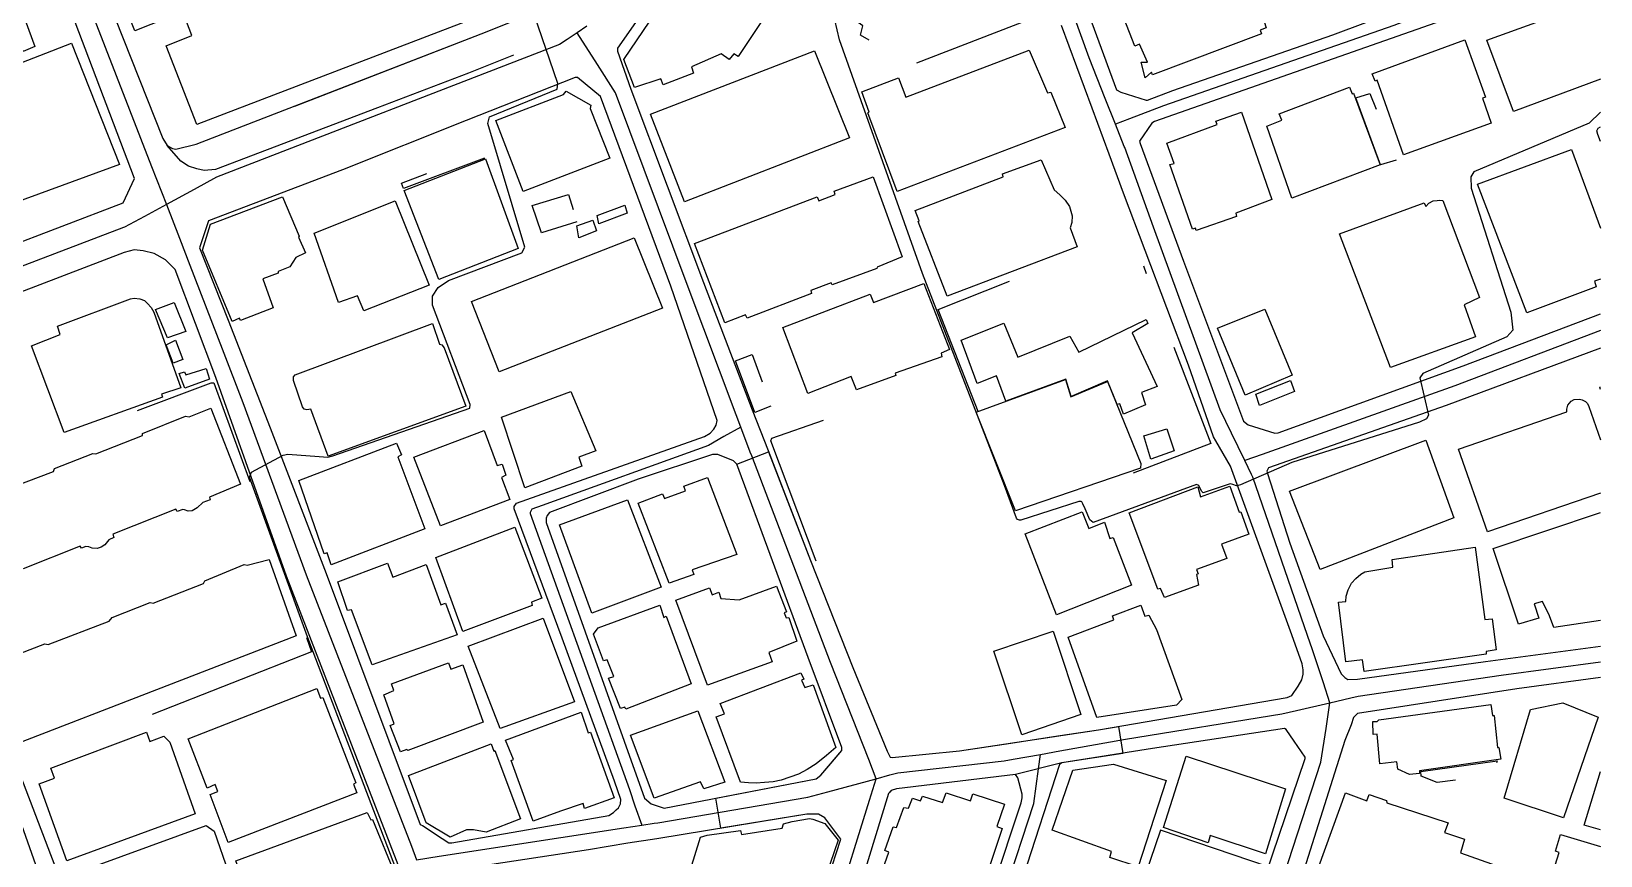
# Model space of a CAD drawing. Header units: millimetres. Extents: x 198785 to 203305, y 542885 to 545889.
# Drawn here: x 203053.6 to 203295.4, y 544211.6 to 544338.5 of the extents above; entities that cross this region are included whole.
import ezdxf

# ---------------------------------------------------------------- set-up
doc = ezdxf.new("R2010")
doc.units = ezdxf.units.MM
for name, pattern in [('FENCE_25K', [54.3, 28.7, -9.2, -16.4]), ('HIDDEN_BULD_25K', [28.8, 18.4, -10.4]), ('HIDDEN_IN_25K', [56.5, 36.5, -20])]:
    doc.linetypes.add(name, pattern=pattern)
for name, color, linetype in [('A0013117', 253, 'Continuous'), ('A0023217', 253, 'Continuous'), ('A0033324', 253, 'Continuous'), ('A0053326', 253, 'Continuous'), ('B0014111', 253, 'Continuous'), ('B0014112', 253, 'Continuous'), ('B0014113', 253, 'Continuous'), ('B0014114', 253, 'Continuous'), ('B0014115', 253, 'Continuous'), ('B0014116', 253, 'Continuous'), ('B0014118', 253, 'Continuous'), ('B0024120', 253, 'Continuous'), ('F0017111', 253, 'Continuous')]:
    doc.layers.add(name, color=color, linetype=linetype)

msp = doc.modelspace()

# ---------------------------------------------------------------- linework, layer by layer
at = {"layer": 'A0013117'}
for points in [[(203050.67, 544380.47), (203073.82, 544322.03), (203074.53, 544320.97), (203075.32, 544320.53), (203075.87, 544320.42), (203079, 544321.16), (203122.9, 544338.17), (203134.62, 544342.82), (203123.38, 544371.88), (203119.05, 544383.16), (203117.89, 544387.93), (203095.94, 544446.42), (203095.46, 544446.66), (203094.72, 544447.05), (203094.45, 544447.19), (203093.85, 544447.31)], [(203024.51, 544421.48), (203024, 544421.45), (202993.96, 544410.06), (202985.29, 544406.21), (202984.94, 544405.46), (202984.62, 544404.95), (202984.27, 544403.61), (202984.27, 544402.55), (202984.86, 544400.94), (203009.53, 544336.29), (203022.65, 544300.45), (203023.22, 544299.1), (203023.91, 544298.22), (203024.76, 544297.78), (203025.96, 544297.37), (203028.47, 544297.37), (203030.11, 544297.75), (203067.71, 544312.16), (203069.47, 544315.87), (203047.32, 544374.1), (203029.32, 544420.41), (203028.88, 544420.57), (203024.51, 544421.48)], [(203269.48, 544408.25), (203269.38, 544408), (203269.56, 544407.37), (203282.5, 544371.1), (203290.53, 544348.34), (203290.45, 544348.02), (203272.91, 544340.87), (203226.61, 544324.68), (203226.24, 544324.4), (203224.3, 544321.64), (203224.4, 544321.28), (203231.09, 544303.16), (203240.33, 544278.52), (203241.06, 544277.94), (203245.19, 544276.68), (203245.67, 544276.7), (203274.21, 544287.05), (203295.37, 544295.05)], [(203242.14, 544399.04), (203224.75, 544372.76), (203212.27, 544354.16), (203212.22, 544353.5), (203212.27, 544352.75), (203220.8, 544329.54), (203221.45, 544329.19), (203225.36, 544327.95), (203225.56, 544327.95), (203229.46, 544329.44), (203254.13, 544338), (203284.21, 544349.3), (203284.58, 544349.63), (203285.47, 544350.76), (203285.74, 544351.46), (203285.92, 544352.09), (203285.94, 544352.77), (203285.69, 544353.58), (203275.8, 544380.16), (203266.08, 544406.46), (203265.71, 544406.49)], [(203160.71, 544359.97), (203143.89, 544335.96), (203143.89, 544335.48), (203145.93, 544329.66), (203157.13, 544299.86), (203164.66, 544280.28), (203167.09, 544274), (203173.64, 544257.04), (203180.14, 544240.58), (203185.47, 544227.72), (203185.91, 544226.76), (203186.24, 544226.71), (203196.61, 544227.77), (203204.48, 544228.95), (203211.73, 544230.04), (203218.03, 544230.99), (203247.08, 544235.95), (203247.81, 544236.28), (203248.79, 544237.71), (203249.34, 544238.69), (203249.52, 544239.55), (203249.52, 544240.21), (203249.37, 544241.16), (203247.78, 544245.59), (203239.16, 544269.34), (203238.34, 544271.59), (203236.07, 544275.51), (203235.73, 544276.1), (203231.88, 544287.13), (203221.88, 544313.63), (203219.65, 544319.64), (203217.03, 544326.72), (203212.32, 544339.43)], [(203137.37, 544331.43), (203120.56, 544324.83), (203101.53, 544317.2), (203080.86, 544309.35), (203079.5, 544305.22), (203083.93, 544294.07), (203090.38, 544277.51), (203099.01, 544255.05), (203113.48, 544216.39), (203113.58, 544216.35), (203113.86, 544216.24), (203116.89, 544214.25), (203117.89, 544213.6), (203118.37, 544213.57), (203142.56, 544217.8), (203143.26, 544218.25), (203143.69, 544218.68), (203144.04, 544218.98), (203144.34, 544219.61), (203144.42, 544220.24), (203143.44, 544223.09), (203135.36, 544245.09), (203127.98, 544265.02), (203127.96, 544265.38), (203128.34, 544265.88), (203131.53, 544267.04), (203157.31, 544276.17), (203158.19, 544276.68), (203158.74, 544277.28), (203159.1, 544277.91), (203159.27, 544278.64), (203152.1, 544299.31), (203141.3, 544328.53), (203137.72, 544331.43), (203137.37, 544331.43)], [(203069.41, 544304.93), (203067.9, 544304.49), (203029.54, 544289.83), (203029.07, 544289.04), (203027.91, 544285.77), (203027.81, 544285.11), (203027.81, 544284.01), (203038.1, 544259.56), (203048.12, 544233.76), (203049.34, 544230.61), (203050.84, 544226.74), (203057.61, 544208.96)], [(203110.47, 544209.28), (203105.09, 544223.18), (203092.88, 544254.65), (203081.99, 544285.26), (203075.73, 544301.88), (203074.25, 544303.39), (203072.49, 544304.36), (203070.82, 544304.77), (203069.41, 544304.93)], [(203295.37, 544289.78), (203271.57, 544280.91), (203244.18, 544271.34), (203243.96, 544270.81), (203244.03, 544270.44), (203247.46, 544259.74), (203252.62, 544245.44), (203255.41, 544239.6), (203255.94, 544239.05), (203256.42, 544238.75), (203257.93, 544238.8), (203277.64, 544241.49), (203295.37, 544243.86)], [(203158.99, 544273.4), (203158.54, 544273.38), (203147.06, 544269.6), (203133.44, 544264.47), (203133.06, 544264.01), (203132.89, 544263.59), (203132.91, 544262.93), (203148.04, 544220.47), (203149.1, 544219.61), (203151.08, 544218.93), (203174.52, 544223.46), (203175.22, 544223.99), (203176.74, 544225.78), (203178.45, 544227.79), (203178.47, 544228.27), (203173.29, 544242.11), (203162.26, 544271.89), (203161.9, 544272.27), (203161.76, 544272.42), (203159.34, 544273.38), (203158.99, 544273.4)], [(203295.37, 544239.07), (203282.46, 544237.28), (203257.91, 544233.5), (203257.32, 544232.9), (203256.94, 544231.77), (203255.96, 544229.35), (203245.61, 544196.56), (203245.49, 544196.15), (203245.67, 544195.62), (203263.23, 544188.98)], [(203246.65, 544231.17), (203226.35, 544228.09), (203212.35, 544225.89), (203212.01, 544225.64), (203206.41, 544208.39)], [(203241.8, 544202.82), (203249.86, 544226.58), (203249.86, 544226.8), (203248.17, 544229.25), (203246.93, 544231.05), (203246.65, 544231.17)], [(203205.21, 544224.09), (203186.9, 544221.89), (203186.05, 544221.64), (203185.85, 544221.41), (203185.64, 544221.17), (203178.59, 544198.23), (203175.16, 544187.59), (203175.29, 544187.09), (203175.45, 544186.78), (203193, 544180.99), (203193.25, 544181.08), (203206.09, 544219.72), (203206.22, 544220.51), (203206.22, 544221.07), (203205.56, 544223.59), (203205.21, 544224.09)], [(203173.09, 544217.99), (203149.93, 544214.22), (203145.51, 544213.51), (203139.42, 544212.51), (203116.42, 544208.99), (203115.91, 544208.83), (203108.39, 544186.3), (203097.7, 544153.93), (203097.79, 544153.14), (203097.9, 544152.9), (203098.07, 544152.54), (203099.24, 544151.22), (203110.69, 544147.1), (203147.47, 544135.05), (203147.98, 544135.11), (203153.01, 544138.1), (203165.91, 544178), (203168.13, 544184.41), (203169.65, 544188.81), (203176.29, 544208.01), (203178.28, 544214.15), (203175.85, 544217.42), (203174.85, 544217.99), (203173.09, 544217.99)]]:
    msp.add_lwpolyline(points, dxfattribs=at)
at = {"layer": 'A0023217'}
for points in [[(203030, 544425.37), (203031.4, 544421.81), (203048.99, 544377.29), (203072.1, 544317.75), (203074.39, 544311.87)], [(203264.93, 544414.9), (203267.65, 544407.4), (203279.15, 544375.63), (203288.11, 544350.96), (203288.23, 544350.56), (203288.22, 544350.22), (203288.13, 544349.9), (203288, 544349.55), (203287.55, 544348.98), (203287.33, 544348.66), (203263.52, 544339.43), (203228.04, 544327.06), (203222.78, 544325.06), (203220.63, 544324.24)], [(203220.63, 544324.24), (203219.04, 544328.23), (203216.56, 544334.49), (203209.7, 544353.5), (203209.67, 544353.88), (203209.7, 544354.21), (203212.47, 544358.89), (203217.96, 544367.06), (203239.09, 544399.13), (203239.6, 544399.89), (203240.77, 544407.09)], [(203137.66, 544338.33), (203136.12, 544337.32), (203134.94, 544336.54), (203082.13, 544316.09), (203078.67, 544314.2), (203074.39, 544311.87)], [(203139.19, 544339.34), (203137.66, 544338.33)], [(203162.89, 544277.62), (203162.18, 544279.52), (203154.61, 544299.58), (203143.61, 544329.1), (203140.81, 544333.45), (203137.66, 544338.33)], [(203240.53, 544272.46), (203238.48, 544276.68), (203236.75, 544280.26), (203226.49, 544308.4), (203222.04, 544320.67), (203221.98, 544320.84), (203220.63, 544324.24)], [(203074.39, 544311.87), (203071, 544310.03), (203067.96, 544308.37), (203067.8, 544308.32), (203030.17, 544294.04), (203027.95, 544293.17), (203023.53, 544291.44)], [(203074.39, 544311.87), (203076.4, 544306.69), (203078.01, 544302.54), (203082.96, 544289.67), (203086.19, 544281.39), (203095.95, 544254.85), (203112.13, 544213.06), (203112.93, 544210.99)], [(203295.37, 544292.49), (203272.89, 544283.98), (203243.21, 544273.41), (203240.53, 544272.46)], [(203162.89, 544277.62), (203160.3, 544276.14), (203157.92, 544274.78), (203132.3, 544265.52), (203130.7, 544264.95), (203130.42, 544264.48), (203130.43, 544264.3), (203134.13, 544254.01), (203145.74, 544221.78), (203146.59, 544219.3), (203147.63, 544216.29)], [(203183.76, 544223.46), (203182.6, 544226.41), (203176.71, 544241.35), (203164.57, 544273.16), (203164.35, 544273.75), (203162.89, 544277.62)], [(203253.67, 544235.16), (203252.66, 544238.24), (203250.99, 544243.3), (203250.2, 544245.52), (203241.76, 544269.92), (203241.57, 544270.3), (203240.53, 544272.46)], [(203253.67, 544235.16), (203256.86, 544235.9), (203258.02, 544236.16), (203280.05, 544239.38), (203295.37, 544241.47)], [(203209.05, 544227.2), (203212.07, 544227.74), (203222.19, 544229.54), (203246.26, 544233.46), (203248.52, 544233.98), (203253.67, 544235.16)], [(203241.73, 544194.02), (203242.75, 544196.73), (203242.92, 544197.2), (203243.71, 544199.69), (203252.28, 544226.02), (203253.07, 544231.21), (203253.67, 544235.16)], [(203056.38, 544204.31), (203055.17, 544207.71), (203047.3, 544229.8), (203047.27, 544229.87), (203046.59, 544231.66)], [(203171.67, 544185.84), (203173.98, 544185.1), (203194.53, 544178.58), (203194.64, 544178.66), (203208.02, 544219.63), (203208.74, 544224.98), (203209.05, 544227.2)], [(203183.76, 544223.46), (203185.88, 544224.03), (203187.1, 544224.36), (203203.47, 544226.21), (203204.85, 544226.46), (203209.05, 544227.2)], [(203147.63, 544216.29), (203149.57, 544216.59), (203150.12, 544216.67), (203173.23, 544220.63), (203176.28, 544221.45), (203183.76, 544223.46)], [(203171.67, 544185.84), (203172.56, 544188.17), (203172.58, 544188.23), (203177.44, 544203.12), (203182.74, 544220.17), (203183.76, 544223.46)], [(203112.93, 544210.99), (203116.4, 544211.52), (203144.88, 544215.87), (203147.63, 544216.29)]]:
    msp.add_lwpolyline(points, dxfattribs=at)
at = {"layer": 'A0033324', "linetype": 'HIDDEN_IN_25K', "flags": 128}
msp.add_lwpolyline([(203106.92, 544326.78), (203081.96, 544317.27), (203080.22, 544317.14), (203079.06, 544317.37), (203077.8, 544317.8), (203076.62, 544318.58), (203074.53, 544320.97), (203075.32, 544320.53), (203075.87, 544320.42), (203079, 544321.16), (203122.9, 544338.17), (203134.62, 544342.82), (203135.72, 544339.85), (203135.65, 544339.12), (203135.6, 544338.96), (203135.47, 544338.54), (203135.14, 544337.96), (203134.82, 544337.68), (203120.92, 544332.12), (203106.92, 544326.78)], dxfattribs=at)
at = {"layer": 'A0053326'}
for points in [[(203176.29, 544208.01), (203178.28, 544214.15), (203175.85, 544217.42), (203174.85, 544217.99), (203173.09, 544217.99), (203159.8, 544215.83), (203159.05, 544220.47), (203174.52, 544223.46), (203175.22, 544223.99), (203178.45, 544227.79), (203178.47, 544228.27), (203173.29, 544242.11), (203162.26, 544271.89), (203167.17, 544273.79), (203173.64, 544257.04), (203180.14, 544240.58), (203185.47, 544227.72), (203185.91, 544226.76)], [(203185.91, 544226.76), (203186.24, 544226.71), (203196.61, 544227.77), (203218.03, 544230.99), (203221.07, 544231.51), (203221.73, 544227.36), (203212.35, 544225.89), (203205.21, 544224.09), (203186.9, 544221.89), (203186.05, 544221.64), (203185.64, 544221.17), (203178.59, 544198.23)]]:
    msp.add_lwpolyline(points, dxfattribs=at)
at = {"layer": 'B0014111'}
for points in [[(203119.89, 544357.78), (203121.2, 544354.19), (203128.76, 544357.1), (203132.28, 544348.03), (203130.12, 544347.17), (203130.51, 544345.97), (203129.14, 544345.54), (203129.83, 544343.66), (203079.09, 544324.22), (203074.34, 544336.33), (203078.32, 544337.91), (203076.92, 544341.58), (203069.51, 544338.65), (203066.5, 544346.33), (203068.69, 544347.16), (203068.28, 544348.28), (203071.23, 544349.45), (203070.64, 544350.89), (203120, 544369.7), (203123.74, 544359.21), (203119.89, 544357.78)], [(203235.87, 544357.71), (203242.25, 544340.49), (203243.27, 544340.89), (203243.83, 544339.08), (203242.92, 544338.72), (203243.12, 544338.18), (203226.31, 544331.87), (203226.19, 544332.26), (203225.18, 544331.4), (203224.56, 544333.82), (203225.54, 544333.79), (203224.34, 544336.6), (203223.58, 544336.27), (203217.13, 544352.9), (203225.99, 544366.26), (203235.97, 544359.72), (203236.71, 544358.04), (203235.87, 544357.71)], [(203156.91, 544351.99), (203162.22, 544348.19), (203163.61, 544350.15), (203168.91, 544346.05), (203167.64, 544344.03), (203168.32, 544343.5), (203162.51, 544334.66), (203161.81, 544335.09), (203161.11, 544334.2), (203159.88, 544335.11), (203155.29, 544333.08), (203155.58, 544332.1), (203150.92, 544330.31), (203150.56, 544331.25), (203146.49, 544329.91), (203144.87, 544334.23), (203156.91, 544351.99)], [(203054.12, 544336.24), (203052.33, 544335.47), (203052.22, 544335.73), (203039.46, 544330.6), (203038.92, 544330.53), (203038.41, 544330.61), (203038.07, 544330.87), (203037.12, 544333.12), (203036.55, 544333.35), (203032.82, 544343.11), (203047.22, 544348.36), (203047.24, 544348.85), (203049.23, 544349.54), (203054.12, 544336.24)], [(203295.37, 544331.19), (203281.94, 544326.19), (203277.82, 544337.2), (203295.37, 544343.58)], [(203067.14, 544318.03), (203047.34, 544310.81), (203040.21, 544329.15), (203059.75, 544336.71), (203067.14, 544318.03)], [(203207.31, 544335.63), (203210.14, 544329.09), (203210.64, 544329.16), (203212.86, 544323.73), (203186.99, 544313.91), (203182.47, 544326), (203182.66, 544326.09), (203181.55, 544329.24), (203187.17, 544331.38), (203188.31, 544328.4), (203207.31, 544335.63)], [(203142.73, 544319.04), (203129.34, 544313.9), (203125.14, 544324.81), (203135.58, 544328.85), (203135.98, 544329.32), (203139.79, 544327.17), (203139.67, 544326.66), (203142.73, 544319.04)], [(203256.7, 544329.95), (203257.08, 544328.92), (203257.31, 544329.02), (203261.38, 544317.98), (203247.8, 544312.87), (203243.96, 544323.94), (203246.23, 544324.86), (203245.83, 544325.86), (203256.7, 544329.95)], [(203239.29, 544310.03), (203233.07, 544307.88), (203232.95, 544308.24), (203232.47, 544308.11), (203229.01, 544318.04), (203229.64, 544318.22), (203228.56, 544321.31), (203236.28, 544324.19), (203236.09, 544324.71), (203240.03, 544326.08), (203244.69, 544312.68), (203239.14, 544310.55), (203239.29, 544310.03)], [(203295.37, 544321.59), (203294.95, 544322.68), (203294.81, 544323.23), (203295, 544323.64), (203295.37, 544323.86)], [(203128.58, 544305.12), (203116.35, 544300.32), (203111.04, 544314.06), (203123.56, 544318.9), (203128.58, 544305.12)], [(203214.71, 544305.39), (203194.67, 544297.78), (203190.2, 544309.28), (203190.39, 544309.39), (203189.77, 544310.98), (203203.32, 544316.14), (203203.23, 544316.62), (203209.19, 544318.79), (203211.18, 544314.12), (203212.03, 544313.38), (203212.85, 544312.55), (203213.54, 544311.59), (203213.93, 544310.15), (203213.92, 544309.13), (203213.63, 544308.31), (203214.71, 544305.39)], [(203294.68, 544299.22), (203283.98, 544295.2), (203276.41, 544315.03), (203290.89, 544320.37), (203295.37, 544308.25)], [(203090.86, 544295.98), (203085.82, 544294), (203085.63, 544294.36), (203084.55, 544293.88), (203079.96, 544304.84), (203081.2, 544308.86), (203092.29, 544313.07), (203094.85, 544307.03), (203094.75, 544306.83), (203095.81, 544304.44), (203094.32, 544303.75), (203093.43, 544302.27), (203091.61, 544301.55), (203091.61, 544301.32), (203089.24, 544300.42), (203090.86, 544295.98)], [(203114.86, 544299.44), (203104.82, 544295.53), (203103.81, 544297.83), (203100.92, 544296.82), (203097.16, 544307.49), (203109.64, 544312.44), (203114.86, 544299.44)], [(203271.07, 544312.49), (203276.71, 544297.59), (203274.33, 544296.45), (203276.11, 544291.51), (203262.98, 544286.78), (203255.16, 544307.35), (203268.17, 544312.13), (203268.45, 544311.58), (203268.89, 544312.08), (203269.59, 544312.43), (203270.18, 544312.49), (203270.58, 544312.53), (203271.07, 544312.49)], [(203295.37, 544300.4), (203294.41, 544300.08), (203294.68, 544299.22)], [(203073.8, 544282.24), (203058.66, 544276.77), (203053.59, 544290.1), (203058, 544291.88), (203057.59, 544293.15), (203068.84, 544297.38), (203069.4, 544297.44), (203070.31, 544297.35), (203071.01, 544297.08), (203071.49, 544296.64), (203072.05, 544296.04), (203072.45, 544295.32), (203076.64, 544283.64), (203073.64, 544282.7), (203073.8, 544282.24)], [(203247.86, 544285.61), (203240.6, 544282.52), (203236.35, 544292.84), (203243.61, 544295.78), (203247.86, 544285.61)], [(203120.54, 544280.85), (203099.33, 544273.12), (203096.62, 544280.39), (203096.02, 544280.27), (203095.6, 544280.37), (203095.36, 544280.75), (203093.99, 544284.8), (203093.98, 544285.34), (203094.23, 544285.66), (203115.4, 544293.55), (203116.49, 544290.4), (203116.83, 544290.3), (203117.2, 544289.82), (203120.54, 544280.85)], [(203223.18, 544292.13), (203227.05, 544283.87), (203224.63, 544282.91), (203225.26, 544281.05), (203221.87, 544279.62), (203221.27, 544281.21), (203220.88, 544281.08), (203219.4, 544284.71), (203213.77, 544282.34), (203212.97, 544284.99), (203203.74, 544281.61), (203202.31, 544285.49), (203199.29, 544284.32), (203196.83, 544291), (203203.4, 544293.61), (203205.56, 544288.36), (203213.57, 544291.61), (203214.98, 544289.14), (203225.37, 544294.2), (203225.63, 544293.54), (203223.18, 544292.13)], [(203212.94, 544284.92), (203213.74, 544282.27), (203219.38, 544284.64), (203224.53, 544272.01), (203224.49, 544271.28), (203205.22, 544264.73), (203199.18, 544279.89), (203212.94, 544284.92)], [(203295.37, 544283.42), (203295.24, 544283.76), (203295.37, 544283.81)], [(203295.37, 544267.44), (203277.95, 544261.47), (203273.48, 544274.2), (203290.18, 544279.96), (203290.14, 544280.37), (203290.31, 544281), (203290.81, 544281.58), (203291.28, 544281.84), (203292.13, 544281.93), (203292.52, 544281.81), (203293.03, 544281.55), (203293.37, 544281.24), (203293.55, 544280.77), (203295.37, 544275.65)], [(203272.75, 544263.63), (203252.18, 544255.68), (203247.43, 544267.76), (203268.42, 544275.61), (203272.75, 544263.63)], [(203157.75, 544269.85), (203162.3, 544257.99), (203155.4, 544255.6), (203155.64, 544254.93), (203151.84, 544253.58), (203147.06, 544265.91), (203150.85, 544267.34), (203151.15, 544266.6), (203154.35, 544267.81), (203154.09, 544268.5), (203157.75, 544269.85)], [(203215.49, 544264.56), (203216.52, 544261.98), (203218.93, 544262.98), (203219.76, 544260.43), (203220.29, 544260.63), (203223.07, 544253.24), (203211.52, 544248.69), (203206.72, 544261.19), (203215.49, 544264.56)], [(203295.37, 544247.83), (203288.14, 544246.77), (203287.49, 544248.52), (203286.41, 544250.75), (203285.14, 544250.4), (203285.87, 544248.2), (203282.71, 544247.24), (203278.79, 544258.9), (203295.37, 544264.46)], [(203276.03, 544259.1), (203277.53, 544247.96), (203278.67, 544248.07), (203279.3, 544243.31), (203277.72, 544243.03), (203277.75, 544242.64), (203258.93, 544239.98), (203258.67, 544241.79), (203256.09, 544241.47), (203254.96, 544250.63), (203256.09, 544250.77), (203256.17, 544251.55), (203256.45, 544252.54), (203256.98, 544253.55), (203257.64, 544254.28), (203258.41, 544254.94), (203259.02, 544255.33), (203263.36, 544256.05), (203263.25, 544257.22), (203276.03, 544259.1)], [(203224.55, 544250.17), (203225.13, 544248.51), (203225.78, 544248.64), (203226.93, 544246.43), (203230.86, 544235.64), (203230.03, 544234.76), (203217.76, 544232.86), (203213.34, 544245.25), (203220.36, 544247.9), (203220.15, 544248.55), (203224.55, 544250.17)], [(203215.29, 544233.34), (203206.2, 544230.19), (203201.88, 544243.1), (203211, 544246.2), (203215.29, 544233.34)], [(203278.98, 544233.19), (203279.48, 544228.28), (203279.7, 544228.26), (203280, 544226.48), (203267.44, 544224.67), (203267.47, 544224.25), (203265.93, 544224.12), (203264.14, 544224.91), (203263.99, 544226.06), (203261.36, 544225.73), (203260.93, 544230.3), (203260.33, 544230.29), (203260.26, 544232.25), (203260.94, 544232.25), (203261.22, 544232.55), (203278.48, 544234.87), (203278.69, 544233.2), (203278.98, 544233.19)], [(203124.43, 544228.81), (203124.85, 544227.71), (203125.02, 544227.78), (203128.94, 544217.3), (203123.65, 544215.23), (203121.69, 544215.6), (203120.62, 544215.56), (203118.11, 544214.48), (203114.4, 544216.67), (203111.71, 544223.97), (203124.43, 544228.81)], [(203246.82, 544221.88), (203243.76, 544211.88), (203235.22, 544214.71), (203234.92, 544213.57), (203228.01, 544215.95), (203231.51, 544226.94), (203246.82, 544221.88)]]:
    msp.add_lwpolyline(points, dxfattribs=at)
at = {"layer": 'B0014112'}
for points in [[(203191.08, 544299.71), (203195.07, 544289.55), (203193.79, 544289), (203193.87, 544288.45), (203186.69, 544285.93), (203186.8, 544285.53), (203180.73, 544283.32), (203179.92, 544285.41), (203173.24, 544282.77), (203169.37, 544292.94), (203182.82, 544298.08), (203183.33, 544296.77), (203191.08, 544299.71)], [(203238.25, 544268.5), (203239.69, 544264.51), (203239.94, 544264.55), (203241.17, 544261.1), (203236.94, 544259.58), (203237.76, 544257.37), (203233.12, 544255.67), (203233.35, 544255), (203233.12, 544254.92), (203233.39, 544253.25), (203228.15, 544251.39), (203227.55, 544252.75), (203227.14, 544252.63), (203222.72, 544264.42), (203233.29, 544268.39), (203233.74, 544266.88), (203238.25, 544268.5)], [(203130.77, 544250.15), (203120.05, 544246.13), (203115.88, 544257.55), (203128.1, 544262.21), (203132.24, 544251.25), (203130.62, 544250.65), (203130.77, 544250.15)], [(203150.43, 544250.16), (203151.05, 544248.31), (203151.37, 544248.5), (203155.26, 544238.05), (203145.19, 544234.19), (203145.03, 544234.5), (203144.34, 544234.29), (203142.52, 544238.93), (203143.35, 544239.22), (203142.31, 544241.77), (203141.74, 544241.61), (203140.2, 544245.74), (203140.9, 544246.71), (203150.43, 544250.16)], [(203137.26, 544235.31), (203125.84, 544231.17), (203120.89, 544243.88), (203132.42, 544248.2), (203137.26, 544235.31)]]:
    msp.add_lwpolyline(points, dxfattribs=at)
at = {"layer": 'B0014113'}
for points in [[(203179.62, 544322.14), (203154.22, 544312.32), (203148.98, 544325.8), (203174.25, 544335.54), (203179.62, 544322.14)], [(203274.47, 544337.25), (203277.64, 544328.39), (203277.16, 544328.25), (203278.52, 544324.41), (203265, 544319.53), (203260.92, 544331.03), (203260.62, 544330.89), (203260.18, 544331.99), (203274.47, 544337.25)], [(203183.27, 544316.16), (203187.78, 544303.83), (203183.88, 544302.25), (203183.86, 544302.01), (203176.99, 544299.54), (203176.82, 544299.81), (203173.68, 544298.64), (203173.79, 544298.19), (203163.86, 544294.39), (203163.64, 544294.88), (203160.42, 544293.67), (203155.78, 544305.87), (203174.67, 544313.07), (203174.93, 544312.43), (203177.45, 544313.42), (203177.27, 544313.92), (203183.27, 544316.16)], [(203150.81, 544295.91), (203125.64, 544286.1), (203121.38, 544296.94), (203146.47, 544306.77), (203150.81, 544295.91)], [(203138.42, 544271.6), (203129.63, 544268.25), (203126.03, 544279.15), (203136.68, 544283.11), (203140.55, 544273.95), (203137.92, 544272.99), (203138.42, 544271.6)], [(203047.05, 544267.04), (203057, 544270.78), (203057.13, 544271.23), (203063.04, 544273.52), (203063.52, 544273.49), (203070.72, 544276.29), (203070.69, 544276.64), (203077.33, 544279.3), (203077.9, 544279.2), (203081.25, 544280.52)], [(203081.25, 544280.52), (203085.79, 544268.84), (203081.04, 544266.83), (203081.12, 544266.41), (203080.03, 544265.97), (203079.14, 544265.18), (203078.36, 544264.7), (203077.74, 544264.66), (203077.17, 544264.85), (203076.94, 544264.9), (203076.05, 544264.61), (203075.86, 544264.96), (203066.15, 544261.1), (203066.29, 544260.59), (203065.51, 544260.22), (203064.91, 544259.48), (203064.35, 544259.1), (203063.7, 544258.92), (203062.93, 544258.96), (203062.42, 544259.19), (203061.96, 544259.2), (203061.31, 544258.97), (203061.12, 544259.28), (203052.31, 544255.8)], [(203114.21, 544261.92), (203099.78, 544256.38), (203099.15, 544258.22), (203098.68, 544258.1), (203094.79, 544269.4), (203109.87, 544275.13), (203110.61, 544273.31), (203110.07, 544273.04), (203114.21, 544261.92)], [(203123.33, 544277.07), (203125.33, 544271.68), (203126.15, 544271.9), (203126.69, 544270.19), (203126.02, 544269.85), (203127.32, 544266.48), (203116.6, 544262.42), (203112.5, 544272.96), (203123.33, 544277.07)], [(203150.61, 544252.96), (203139.92, 544248.95), (203134.97, 544262.55), (203145.46, 544266.42), (203150.61, 544252.96)], [(203090.22, 544257.24), (203094.4, 544245.46), (203051.34, 544228.81), (203046.66, 544240.36), (203050.33, 544241.79), (203050.24, 544242.11), (203055.64, 544244.23), (203056.19, 544244.14), (203065.56, 544247.7), (203066.03, 544248.31), (203071.88, 544250.58), (203072.34, 544250.48), (203080.11, 544253.54), (203080.31, 544253.94), (203086.39, 544256.43), (203086.83, 544256.34), (203090.22, 544257.24)], [(203108.48, 544256.63), (203109.27, 544254.52), (203114.42, 544256.44), (203116.7, 544250.25), (203117.41, 544250.47), (203119.21, 544245.6), (203106.12, 544241), (203102.91, 544249.48), (203102.31, 544249.34), (203100.79, 544253.8), (203108.48, 544256.63)], [(203168.41, 544253.1), (203169.95, 544249.17), (203169.6, 544249), (203169.87, 544248.23), (203170.29, 544248.26), (203171.55, 544244.66), (203167.19, 544242.89), (203167.75, 544241.47), (203157.78, 544237.84), (203152.86, 544250.93), (203158.08, 544252.84), (203158.48, 544251.8), (203159.51, 544252.17), (203159.84, 544251.22), (203162.66, 544250.99), (203168.41, 544253.1)], [(203117.84, 544241.3), (203118.2, 544240.35), (203120.06, 544240.99), (203123.22, 544232.15), (203111.57, 544227.82), (203111.45, 544227.97), (203110.45, 544227.6), (203108.88, 544231.66), (203109.5, 544231.9), (203107.88, 544236.35), (203109.41, 544237.05), (203109.07, 544238.05), (203117.84, 544241.3)], [(203172.23, 544238.63), (203172.76, 544237.53), (203174.06, 544237.92), (203177.51, 544228.25), (203176.08, 544227.05), (203174.49, 544225.77), (203173.11, 544224.9), (203171.77, 544224.15), (203170.46, 544223.68), (203169.13, 544223.25), (203167.89, 544222.99), (203166.57, 544222.85), (203165.27, 544222.77), (203164.09, 544222.84), (203162.86, 544222.95), (203159.1, 544233.01), (203160.36, 544233.45), (203159.7, 544235.03), (203172.12, 544239.76), (203172.58, 544238.78), (203172.23, 544238.63)], [(203097.56, 544237.35), (203098.12, 544235.84), (203098.5, 544235.96), (203103.57, 544222.83), (203103.23, 544222.64), (203103.73, 544221.3), (203083.93, 544213.64), (203081.11, 544221.03), (203082.33, 544221.51), (203081.91, 544222.58), (203080.69, 544222), (203077.74, 544229.61), (203097.56, 544237.35)], [(203156.26, 544233.93), (203160.41, 544222.94), (203157.21, 544221.9), (203156.7, 544223), (203149.55, 544220.45), (203145.91, 544230.14), (203156.26, 544233.93)], [(203295.01, 544232.93), (203289.63, 544217.43), (203280.5, 544220.47), (203284.57, 544234.1), (203289.55, 544235.13), (203295.01, 544232.93)], [(203138.32, 544233.69), (203139.37, 544230.52), (203139.74, 544230.64), (203143.36, 544220.49), (203138.81, 544218.86), (203138.58, 544219.62), (203135.09, 544218.45), (203130.89, 544216.93), (203127.52, 544226.27), (203127.87, 544226.41), (203126.64, 544229.41), (203138.32, 544233.69)], [(203071.33, 544230.61), (203071.84, 544229.17), (203074.02, 544230.02), (203074.9, 544229.11), (203078.83, 544218.06), (203059.07, 544210.83), (203054.79, 544222.68), (203057.13, 544223.56), (203056.59, 544225.1), (203071.33, 544230.61)], [(203228.41, 544223.16), (203224.13, 544209.91), (203219.74, 544211.33), (203220.03, 544212.27), (203210.87, 544215.52), (203214.06, 544224.78), (203220.32, 544225.68), (203228.41, 544223.16)], [(203295.37, 544215.61), (203292.84, 544216.32), (203295.37, 544224.57)], [(203183.81, 544206.77), (203185.68, 544212.13), (203185.09, 544212.4), (203186.36, 544216.03), (203186.9, 544215.96), (203187.99, 544219.03), (203188.71, 544218.9), (203189.34, 544220.47), (203190.6, 544220.07), (203190.88, 544220.79), (203193.97, 544219.78), (203194.51, 544221.26)], [(203194.51, 544221.26), (203198.26, 544220.03), (203198.66, 544221.13), (203203.51, 544219.52), (203202.36, 544216.12), (203203.16, 544215.79), (203200.06, 544206.53)], [(203250.85, 544206.96), (203256.04, 544221.3), (203259.35, 544220.07), (203259.71, 544221.01), (203262.39, 544220.09), (203262.42, 544219.72), (203271.86, 544216.66), (203271.32, 544215.17), (203274.42, 544214.16), (203273.79, 544212.04), (203280.15, 544209.8)], [(203175.84, 544216.55), (203177.91, 544213.98), (203173.5, 544201.11), (203154.45, 544207.3), (203156.69, 544214.44), (203157.7, 544214.76), (203162.86, 544215.47), (203163, 544214.87), (203169.26, 544215.83), (203169.46, 544216.52), (203170.79, 544216.87), (203173.48, 544217.31), (203174.01, 544217.23), (203175.84, 544216.55)], [(203075.71, 544203.17), (203071.07, 544201.43), (203070.8, 544202.1), (203063.21, 544199.34), (203062.19, 544201.99), (203061.07, 544201.55), (203058.69, 544208.31), (203080.54, 544216.24), (203081.74, 544215.38), (203083.95, 544209.02), (203082.02, 544208.29), (203082.7, 544206.28), (203075.57, 544203.59), (203075.71, 544203.17)], [(203295.37, 544203.25), (203294.37, 544203.54), (203293.67, 544201.63), (203286.46, 544204.12), (203288.99, 544212.08), (203288.43, 544212.31), (203289.18, 544214.89), (203295.37, 544213)]]:
    msp.add_lwpolyline(points, dxfattribs=at)
at = {"layer": 'B0014114', "linetype": 'HIDDEN_BULD_25K', "flags": 128}
msp.add_lwpolyline([(203207.12, 544340.25), (203187.58, 544332.75), (203184.19, 544334.71), (203184.89, 544335.96), (203181.35, 544337.96), (203181.69, 544339.38), (203180.64, 544340.15), (203181.44, 544341.4), (203188.3, 544352.11), (203188.51, 544352.44), (203187.22, 544353.47), (203191.26, 544359.53), (203192.22, 544358.94), (203197.29, 544355.85), (203194.46, 544350.84), (203200.55, 544347.26), (203205.8, 544344.18), (203205.3, 544343.52), (203207.12, 544340.25)], dxfattribs=at)
at = {"layer": 'B0014115'}
msp.add_lwpolyline([(203105.35, 544218.26), (203105.91, 544217.12), (203106.15, 544217.19), (203109.67, 544208.53), (203109.13, 544206.83), (203089.23, 544199.3), (203085.08, 544210.8), (203105.35, 544218.26)], dxfattribs=at)
at = {"layer": 'B0014116', "linetype": 'HIDDEN_BULD_25K', "flags": 128}
for points in [[(203263.87, 544318.7), (203261.44, 544317.99), (203257.64, 544328.32), (203259.81, 544328.97), (203263.87, 544318.7)], [(203123.41, 544319.01), (203110.94, 544314.36), (203110.61, 544315.19), (203123.05, 544319.9), (203123.41, 544319.01)], [(203145.38, 544310.55), (203141.03, 544308.92), (203140.74, 544310.2), (203145.03, 544311.76), (203145.38, 544310.55)], [(203140.66, 544307.83), (203137.92, 544306.74), (203137.61, 544308.59), (203140.11, 544309.48), (203140.66, 544307.83)], [(203077.38, 544292.33), (203074.55, 544291.35), (203072.71, 544295.73), (203075.58, 544296.79), (203077.38, 544292.33)], [(203076.93, 544288.02), (203075.42, 544287.47), (203074.36, 544290.28), (203075.8, 544290.97), (203076.93, 544288.02)], [(203167.54, 544280.83), (203165.07, 544279.83), (203162.09, 544287.82), (203164.65, 544288.78), (203167.54, 544280.83)], [(203080.5, 544286.61), (203081.05, 544285.01), (203077.25, 544283.61), (203076.35, 544285.84), (203077.19, 544286.14), (203077.39, 544285.67), (203080.5, 544286.61)], [(203248.21, 544283.11), (203242.82, 544280.94), (203242.25, 544282.69), (203247.6, 544284.76), (203248.21, 544283.11)], [(203229.65, 544273.94), (203226.08, 544272.67), (203224.99, 544276.26), (203228.53, 544277.36), (203229.65, 544273.94)], [(203272.99, 544223.23), (203270.17, 544222.9), (203267.73, 544223.83), (203267.67, 544224.57), (203279.44, 544226.23), (203279.02, 544225.01), (203272.89, 544224.1), (203272.99, 544223.23)]]:
    msp.add_lwpolyline(points, dxfattribs=at)
at = {"layer": 'B0014118', "linetype": 'HIDDEN_BULD_25K', "flags": 128}
msp.add_lwpolyline([(203137.65, 544309.21), (203132.2, 544307.53), (203130.75, 544311.71), (203136.35, 544313.42), (203137.65, 544309.21)], dxfattribs=at)
at = {"layer": 'B0024120', "linetype": 'FENCE_25K', "flags": 128}
for points in [[(203199.44, 544279.99), (203193.32, 544295.71), (203223.08, 544307.51), (203225.34, 544301.28)], [(203229.61, 544289.93), (203235.3, 544275.08), (203205.72, 544263.83), (203205.36, 544264.77)], [(203174.52, 544256.97), (203167.5, 544275.47), (203167.67, 544275.89), (203193.01, 544284.81)], [(203041.91, 544250.89), (203035.52, 544267.18), (203035.75, 544267.43), (203081.31, 544284.42), (203081.71, 544284.42), (203096.76, 544243.02), (203052.56, 544225.65), (203051.88, 544225.65), (203046.24, 544240.3)], [(203244.2, 544209.88), (203227.55, 544215.53), (203222.18, 544199.9), (203239.06, 544194.38)]]:
    msp.add_lwpolyline(points, dxfattribs=at)
at = {"layer": 'F0017111'}
for points, elevation in [([(203110.01, 544208.94), (203096.36, 544244.73), (203087.19, 544269.92), (203087.52, 544270.65), (203092.4, 544273.3), (203093.1, 544273.42), (203097.92, 544273.1), (203099.28, 544273), (203100.03, 544273.2), (203121.12, 544280.5), (203121.19, 544281.09), (203115.41, 544296.4), (203115.41, 544297.76), (203116.25, 544299.08), (203117.87, 544300.18), (203129.16, 544304.45), (203129.6, 544305.29), (203123.93, 544324.35), (203124.19, 544325.4), (203134.58, 544329.64), (203134.68, 544330.53), (203131.05, 544341.14)], 30), ([(203295.37, 544326.09), (203293.61, 544324.42), (203275.81, 544316.9), (203275.36, 544316.15), (203275.44, 544314.42), (203281.52, 544295.33), (203281.82, 544292.55), (203280.92, 544291.5), (203267.98, 544285.86), (203267.5, 544285.18), (203268.86, 544279.46), (203268.55, 544278.87), (203267.44, 544278.35), (203247.81, 544272.13), (203239.9, 544268.69), (203239.52, 544268.6), (203239.26, 544268.58), (203238.7, 544268.79), (203238.29, 544268.85), (203234.14, 544267.46), (203233.86, 544267.74), (203233.46, 544268.59), (203233.11, 544268.79), (203217.19, 544262.93), (203216.65, 544263.35), (203215.97, 544265.02), (203215.6, 544265.81), (203215.44, 544266.08), (203215.31, 544266.14), (203214.98, 544266.14), (203206.04, 544263.29), (203205.81, 544263.29), (203205.52, 544263.38), (203205.39, 544263.58), (203203.5, 544268.59), (203198.73, 544280.99), (203190.89, 544301.27), (203178.09, 544337.27), (203177.39, 544340.33)], 40)]:
    msp.add_lwpolyline(points, dxfattribs=dict(at, elevation=elevation))

doc.saveas('drawing.dxf')
